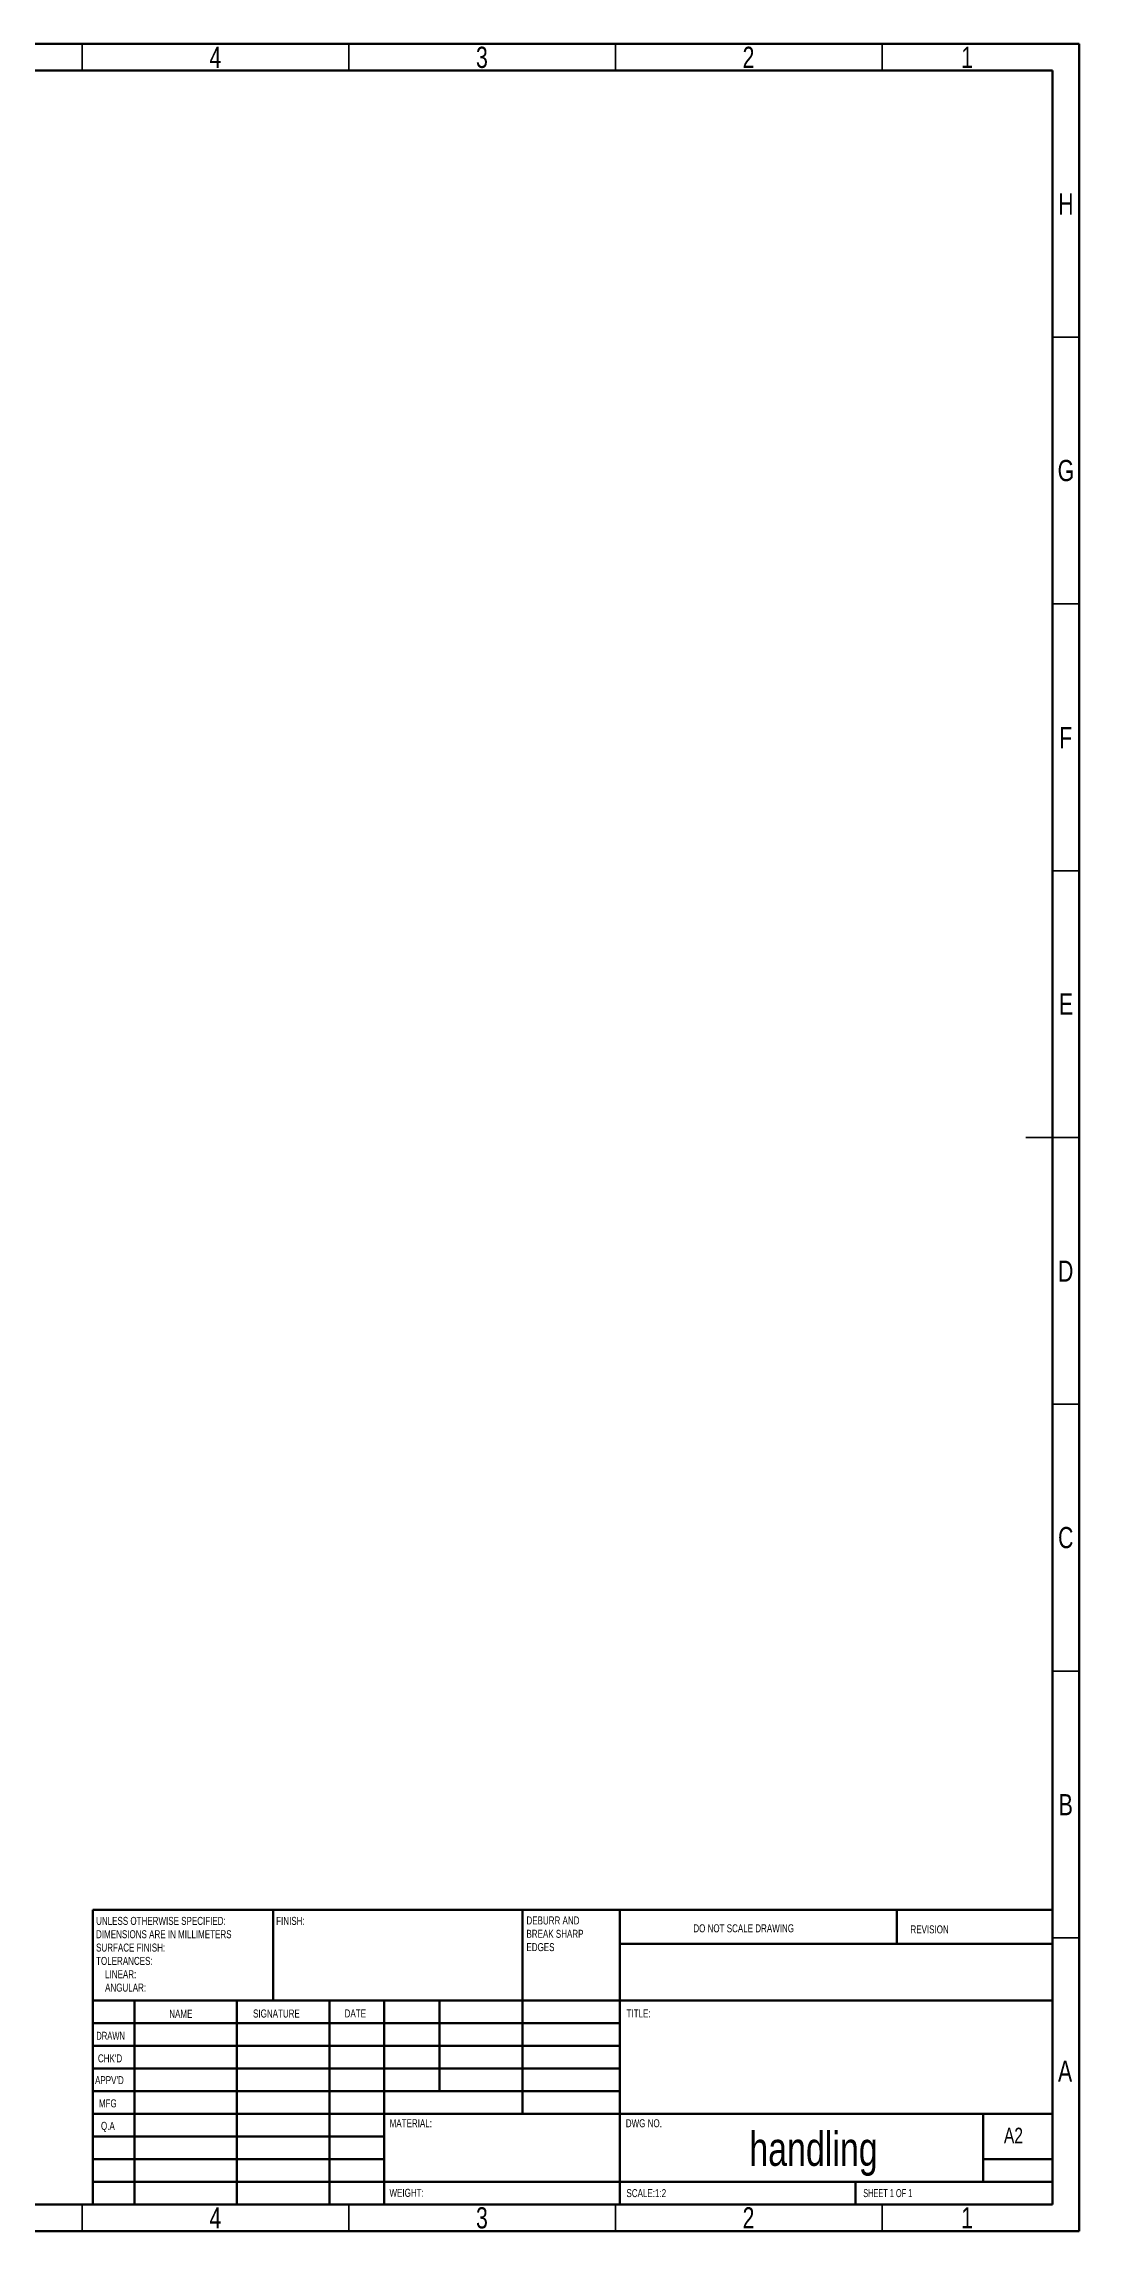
# Model space of a CAD drawing. Header units: millimetres. Extents: x 15 to 589, y 5 to 415.
# Drawn here: x 394.8 to 589, y 5 to 415 of the extents above; entities that cross this region are included whole.
import ezdxf

# ---------------------------------------------------------------- set-up
doc = ezdxf.new("R2010")
doc.units = ezdxf.units.MM
doc.layers.get('0').update_dxf_attribs({"lineweight": 25})
doc.styles.add('SLDTEXTSTYLE0', font='TXT', dxfattribs={"width": 0.75})
doc.styles.add('SLDTEXTSTYLE1', font='TXT', dxfattribs={"width": 0.686449})
doc.styles.add('SLDTEXTSTYLE2', font='TXT', dxfattribs={"width": 0.6875})

# ---------------------------------------------------------------- blocks, each defined once
blk = doc.blocks.new('SW_NOTE_0')
at = {"color": 0, "linetype": 'Continuous', "lineweight": 0, "char_height": 1.5, "attachment_point": 1, "style": 'SLDTEXTSTYLE0'}
for s, insert in [('UNLESS OTHERWISE SPECIFIED:', (0, 1.93)), ('SURFACE FINISH:', (0, -3.07)), ('DIMENSIONS ARE IN MILLIMETERS', (0, -0.57)), ('TOLERANCES:', (0, -5.57)), ('LINEAR:', (1.69, -8.07)), ('ANGULAR:', (1.69, -10.57))]:
    blk.add_mtext(s, dxfattribs=dict(at, insert=insert))
blk = doc.blocks.new('SW_NOTE_0_1')
at = {"color": 0, "linetype": 'Continuous', "lineweight": 0, "char_height": 1.5, "attachment_point": 1, "style": 'SLDTEXTSTYLE0'}
for s, insert in [('DEBURR AND', (0, 1.93)), ('BREAK SHARP', (0, -0.57)), ('EDGES', (0, -3.07))]:
    blk.add_mtext(s, dxfattribs=dict(at, insert=insert))

msp = doc.modelspace()

# ---------------------------------------------------------------- linework, layer by layer
at = {"color": 7, "linetype": 'Continuous', "lineweight": 70}
for p, q in [((15, 415), (589, 415)), ((589, 415), (589, 5)), ((20, 410), (584, 410)), ((584, 410), (584, 10)), ((584, 10), (20, 10)), ((589, 5), (15, 5))]:
    msp.add_line(p, q, dxfattribs=at)
at = {"color": 7, "linetype": 'Continuous', "lineweight": 35}
for p, q in [((402, 410), (402, 415)), ((452, 410), (452, 415)), ((502, 410), (502, 415)), ((552, 410), (552, 415)), ((584, 360), (589, 360)), ((584, 310), (589, 310)), ((584, 260), (589, 260)), ((589, 210), (579, 210)), ((584, 210), (589, 210)), ((584, 160), (589, 160)), ((584, 110), (589, 110)), ((584, 60), (589, 60)), ((402, 10), (402, 5)), ((452, 10), (452, 5)), ((502, 10), (502, 5)), ((552, 10), (552, 5))]:
    msp.add_line(p, q, dxfattribs=at)
at = {"color": 7, "linetype": 'Continuous', "lineweight": 50}
for p, q in [((404, 65.25), (584, 65.25)), ((404, 65.25), (404, 10)), ((437.8, 48.25), (437.8, 65.25)), ((484.6, 65.25), (484.6, 27)), ((502.8, 65.25), (502.8, 10)), ((554.8, 58.88), (554.8, 65.25)), ((584, 58.88), (502.8, 58.88)), ((584, 48.25), (404, 48.25)), ((411.8, 48.25), (411.8, 10)), ((430.99, 48.25), (430.99, 10)), ((448.4, 48.25), (448.4, 10)), ((458.6, 10), (458.6, 48.25)), ((469, 31.25), (469, 48.25)), ((502.8, 44), (404, 44)), ((502.8, 39.75), (404, 39.75)), ((502.8, 35.5), (404, 35.5)), ((502.8, 31.25), (404, 31.25)), ((458.6, 27), (404, 27)), ((458.6, 27), (584, 27)), ((571, 14.25), (571, 27)), ((458.6, 22.75), (404, 22.75)), ((458.6, 18.5), (404, 18.5)), ((584, 18.5), (571, 18.5)), ((404, 14.25), (584, 14.25)), ((547, 10), (547, 14.25))]:
    msp.add_line(p, q, dxfattribs=at)

# ---------------------------------------------------------------- block references
at = {"color": 7, "linetype": 'Continuous', "lineweight": 0}
for name, p in [('SW_NOTE_0', (404.59, 61.99)), ('SW_NOTE_0_1', (485.31, 62.07))]:
    msp.add_blockref(name, p, dxfattribs=at)

# ---------------------------------------------------------------- texts
for s, insert, char_height, attachment_point, style in [('4', (426.96, 414.44), 3.97, 2, 'SLDTEXTSTYLE0'), ('3', (476.96, 414.44), 3.97, 2, 'SLDTEXTSTYLE0'), ('2', (526.96, 414.44), 3.97, 2, 'SLDTEXTSTYLE0'), ('1', (567.96, 414.44), 3.97, 2, 'SLDTEXTSTYLE0'), ('H', (586.49, 386.94), 3.97, 2, 'SLDTEXTSTYLE0'), ('G', (586.49, 337), 3.97, 2, 'SLDTEXTSTYLE0'), ('F', (586.46, 286.94), 3.97, 2, 'SLDTEXTSTYLE0'), ('E', (586.51, 237), 3.97, 2, 'SLDTEXTSTYLE0'), ('D', (586.45, 186.94), 3.97, 2, 'SLDTEXTSTYLE0'), ('C', (586.46, 137), 3.97, 2, 'SLDTEXTSTYLE0'), ('B', (586.47, 86.94), 3.97, 2, 'SLDTEXTSTYLE0'), ('FINISH:', (438.37, 63.92), 1.5, 1, 'SLDTEXTSTYLE0'), ('DO NOT SCALE DRAWING', (516.61, 62.53), 1.5, 1, 'SLDTEXTSTYLE0'), ('REVISION', (557.33, 62.33), 1.5, 1, 'SLDTEXTSTYLE0'), ('NAME', (418.32, 46.5), 1.5, 1, 'SLDTEXTSTYLE0'), ('SIGNATURE', (434.03, 46.56), 1.5, 1, 'SLDTEXTSTYLE0'), ('DATE', (451.21, 46.58), 1.5, 1, 'SLDTEXTSTYLE0'), ('TITLE:', (504.09, 46.58), 1.5, 1, 'SLDTEXTSTYLE0'), ('DRAWN', (404.64, 42.38), 1.5, 1, 'SLDTEXTSTYLE1'), ("CHK'D", (404.94, 38.16), 1.5, 1, 'SLDTEXTSTYLE0'), ('A', (586.34, 37), 3.97, 2, 'SLDTEXTSTYLE0'), ("APPV'D", (404.4, 34.07), 1.5, 1, 'SLDTEXTSTYLE0'), ('MFG', (405.12, 29.72), 1.5, 1, 'SLDTEXTSTYLE0'), ('Q.A', (405.51, 25.5), 1.5, 1, 'SLDTEXTSTYLE0'), ('MATERIAL:', (459.65, 25.99), 1.5, 1, 'SLDTEXTSTYLE0'), ('DWG NO.', (503.95, 25.99), 1.5, 1, 'SLDTEXTSTYLE0'), ('handling', (539.15, 23.61), 6.35, 2, 'SLDTEXTSTYLE0'), ('A2', (574.87, 24.41), 2.91, 1, 'SLDTEXTSTYLE0'), ('WEIGHT:', (459.62, 12.95), 1.499, 1, 'SLDTEXTSTYLE0'), ('SCALE:1:2', (504.07, 12.9), 1.5, 1, 'SLDTEXTSTYLE0'), ('SHEET 1 OF 1', (548.48, 12.9), 1.5, 1, 'SLDTEXTSTYLE2'), ('4', (426.96, 9.5), 3.97, 2, 'SLDTEXTSTYLE0'), ('3', (476.96, 9.5), 3.97, 2, 'SLDTEXTSTYLE0'), ('2', (526.96, 9.5), 3.97, 2, 'SLDTEXTSTYLE0'), ('1', (567.96, 9.5), 3.97, 2, 'SLDTEXTSTYLE0')]:
    msp.add_mtext(s, dxfattribs=dict(at, insert=insert, char_height=char_height, attachment_point=attachment_point, style=style))

doc.saveas('drawing.dxf')
